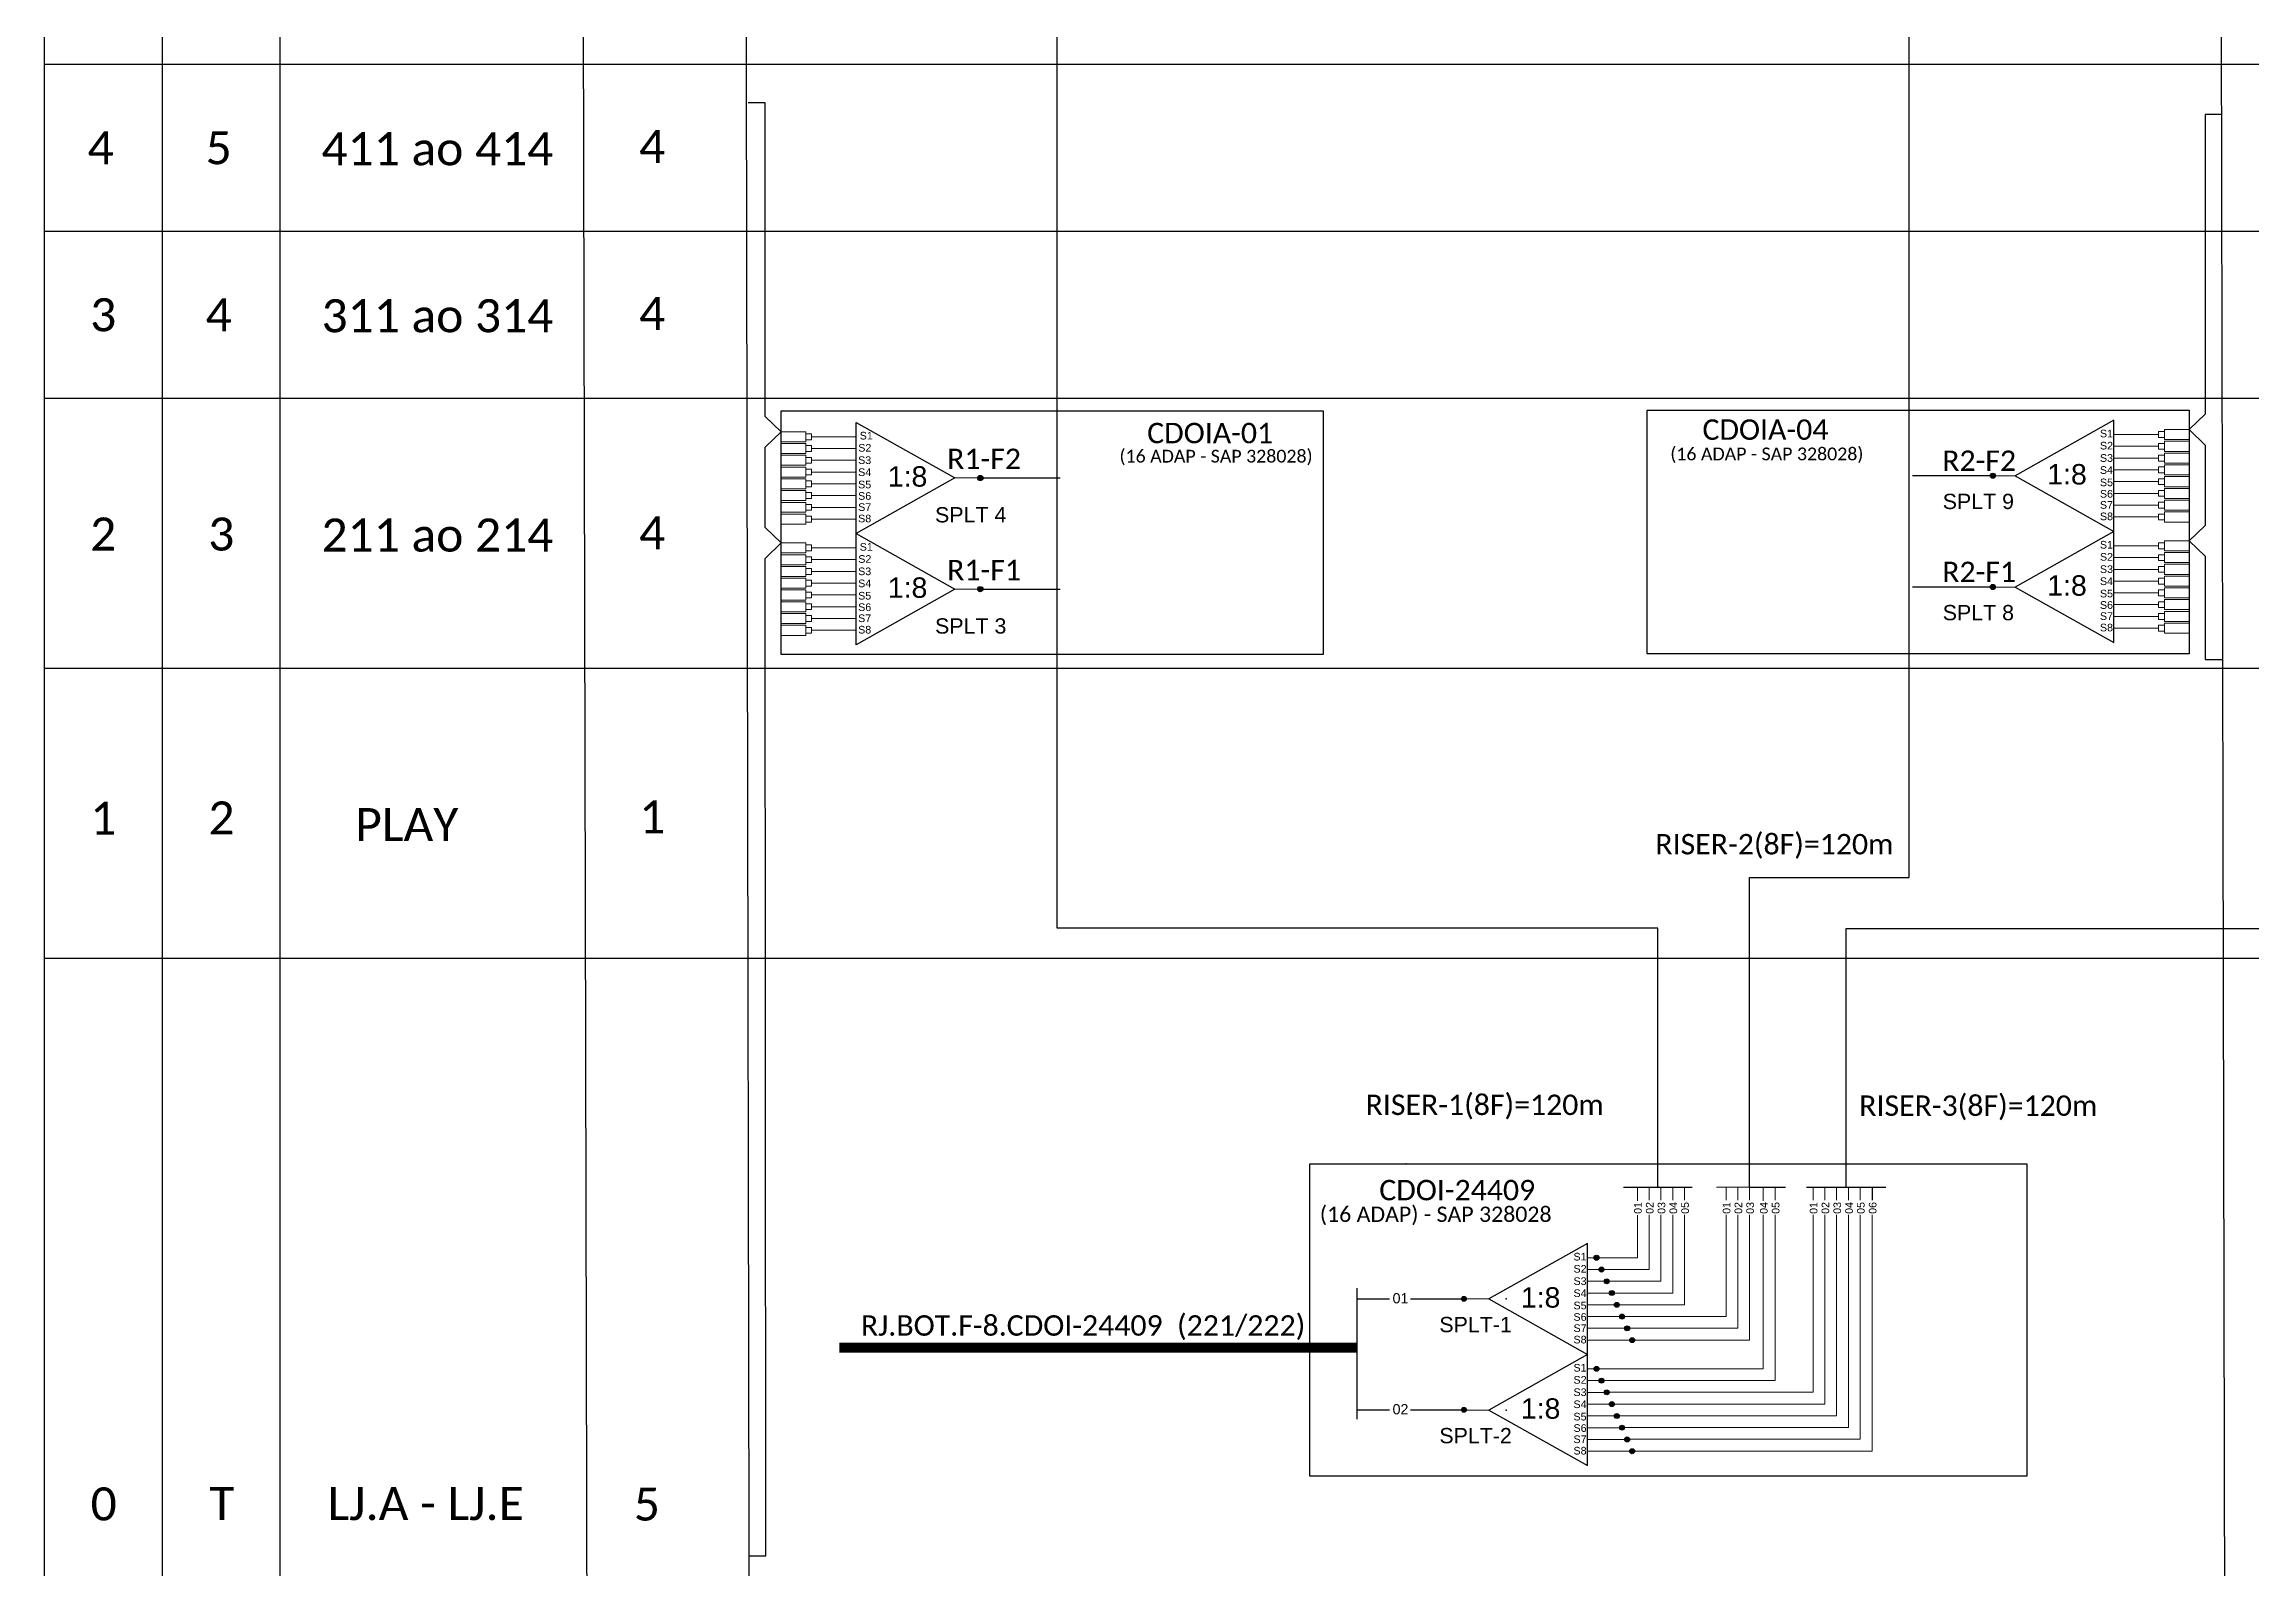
# Model space of a CAD drawing. Header units: millimetres. Extents: x -1286 to 1358, y -500 to 94.
# Drawn here: x 965.4 to 1181.8, y -357.1 to -207.6 of the extents above; entities that cross this region are included whole.
import ezdxf
from ezdxf.enums import TextEntityAlignment as Align

# ---------------------------------------------------------------- set-up
doc = ezdxf.new("R2010")
doc.units = ezdxf.units.MM
doc.styles.add('ARIAL', font='arial.ttf')
doc.styles.add('WMF-Calibri0', font='calibri.ttf')
doc.linetypes.add('RESERVA', pattern='A,0.5,-0.15,["RESERVA",Standard,S=0.18,R=0,X=0,Y=-0.1],-1.3', length=1.95)

# ---------------------------------------------------------------- blocks, each defined once
blk = doc.blocks.new('SPLT_1-8_SC-APC_ESQ')
at = {"color": 1}
blk.add_lwpolyline([(7.37, -2.1), (17.04, -7.55), (7.37, -13), (7.37, -2.1)], dxfattribs=at)
at = {"color": 3, "lineweight": 0}
for points in [[(2.41, -3.02), (0, -3.02)], [(2.41, -4), (0, -4)], [(2.41, -4.17), (0, -4.17)], [(2.41, -3.02), (2.41, -4)], [(2.41, -4.17), (2.41, -5.16)], [(2.99, -3.51), (7.37, -3.51)], [(2.41, -5.16), (0, -5.16)], [(2.41, -5.32), (0, -5.32)], [(2.41, -6.31), (0, -6.31)], [(2.41, -6.48), (0, -6.48)], [(2.41, -5.32), (2.41, -6.31)], [(2.41, -6.48), (2.41, -7.46)], [(7.37, -4.66), (2.99, -4.66)], [(7.37, -5.82), (2.99, -5.82)], [(2.41, -7.46), (0, -7.46)], [(2.41, -7.63), (0, -7.63)], [(2.41, -8.62), (0, -8.62)], [(2.41, -7.63), (2.41, -8.62)], [(7.37, -6.97), (2.99, -6.97)], [(7.37, -8.12), (2.99, -8.12)], [(2.41, -8.78), (0, -8.78)], [(2.41, -9.77), (0, -9.77)], [(2.41, -9.94), (0, -9.94)], [(2.41, -8.78), (2.41, -9.77)], [(2.41, -9.94), (2.41, -10.92)], [(7.37, -9.28), (2.99, -9.28)], [(7.37, -10.43), (2.99, -10.43)], [(2.41, -10.92), (0, -10.92)], [(2.41, -11.09), (0, -11.09)], [(2.41, -12.08), (0, -12.08)], [(2.41, -11.09), (2.41, -12.08)], [(7.37, -11.58), (2.99, -11.58)]]:
    blk.add_lwpolyline(points, dxfattribs=at)
for points in [[(2.99, -3.22), (2.41, -3.22), (2.41, -3.8), (2.99, -3.8)], [(2.99, -4.38), (2.41, -4.38), (2.41, -4.95), (2.99, -4.95)], [(2.99, -5.53), (2.41, -5.53), (2.41, -6.1), (2.99, -6.1)], [(2.99, -6.68), (2.41, -6.68), (2.41, -7.26), (2.99, -7.26)], [(2.99, -7.84), (2.41, -7.84), (2.41, -8.41), (2.99, -8.41)], [(2.99, -8.99), (2.41, -8.99), (2.41, -9.56), (2.99, -9.56)], [(2.99, -10.14), (2.41, -10.14), (2.41, -10.72), (2.99, -10.72)], [(2.99, -11.3), (2.41, -11.3), (2.41, -11.87), (2.99, -11.87)]]:
    blk.add_lwpolyline(points, close=True, dxfattribs=at)
at = {"color": 1, "lineweight": 0}
blk.add_lwpolyline([(17.04, -7.55), (19.26, -7.55)], dxfattribs=at)
at = {"color": 1, "style": 'ARIAL'}
for s, height, p in [('S2', 0.75, (7.56, -4.97)), ('S1', 0.75, (7.7, -3.78)), ('S3', 0.75, (7.55, -6.18)), ('1:8', 2, (10.45, -8.4)), ('S5', 0.75, (7.55, -8.57)), ('S4', 0.75, (7.55, -7.36)), ('S6', 0.75, (7.55, -9.69)), ('S7', 0.75, (7.55, -10.78)), ('S8', 0.75, (7.55, -11.9))]:
    blk.add_text(s, height=height, dxfattribs=at).set_placement(p)
blk = doc.blocks.new('SPLT_1-8_SC-APC')
at = {"color": 1}
blk.add_lwpolyline([(-7.37, -2.1), (-17.04, -7.55), (-7.37, -13), (-7.37, -2.1)], dxfattribs=at)
at = {"color": 3, "lineweight": 0}
for points in [[(-2.99, -3.51), (-7.37, -3.51)], [(-2.41, -3.02), (-2.41, -4)], [(-2.41, -3.02), (0, -3.02)], [(-2.41, -4), (0, -4)], [(-2.41, -4.17), (-2.41, -5.16)], [(-2.41, -4.17), (0, -4.17)], [(-7.37, -4.66), (-2.99, -4.66)], [(-7.37, -5.82), (-2.99, -5.82)], [(-2.41, -5.16), (0, -5.16)], [(-2.41, -5.32), (-2.41, -6.31)], [(-2.41, -5.32), (0, -5.32)], [(-2.41, -6.31), (0, -6.31)], [(-2.41, -6.48), (-2.41, -7.46)], [(-2.41, -6.48), (0, -6.48)], [(-7.37, -6.97), (-2.99, -6.97)], [(-7.37, -8.12), (-2.99, -8.12)], [(-2.41, -7.46), (0, -7.46)], [(-2.41, -7.63), (-2.41, -8.62)], [(-2.41, -7.63), (0, -7.63)], [(-2.41, -8.62), (0, -8.62)], [(-7.37, -9.28), (-2.99, -9.28)], [(-7.37, -10.43), (-2.99, -10.43)], [(-2.41, -8.78), (-2.41, -9.77)], [(-2.41, -8.78), (0, -8.78)], [(-2.41, -9.77), (0, -9.77)], [(-2.41, -9.94), (-2.41, -10.92)], [(-2.41, -9.94), (0, -9.94)], [(-7.37, -11.58), (-2.99, -11.58)], [(-2.41, -10.92), (0, -10.92)], [(-2.41, -11.09), (-2.41, -12.08)], [(-2.41, -11.09), (0, -11.09)], [(-2.41, -12.08), (0, -12.08)]]:
    blk.add_lwpolyline(points, dxfattribs=at)
for points in [[(-2.99, -3.22), (-2.41, -3.22), (-2.41, -3.8), (-2.99, -3.8)], [(-2.99, -4.38), (-2.41, -4.38), (-2.41, -4.95), (-2.99, -4.95)], [(-2.99, -5.53), (-2.41, -5.53), (-2.41, -6.1), (-2.99, -6.1)], [(-2.99, -6.68), (-2.41, -6.68), (-2.41, -7.26), (-2.99, -7.26)], [(-2.99, -7.84), (-2.41, -7.84), (-2.41, -8.41), (-2.99, -8.41)], [(-2.99, -8.99), (-2.41, -8.99), (-2.41, -9.56), (-2.99, -9.56)], [(-2.99, -10.14), (-2.41, -10.14), (-2.41, -10.72), (-2.99, -10.72)], [(-2.99, -11.3), (-2.41, -11.3), (-2.41, -11.87), (-2.99, -11.87)]]:
    blk.add_lwpolyline(points, close=True, dxfattribs=at)
at = {"color": 1, "lineweight": 0}
blk.add_lwpolyline([(-17.04, -7.55), (-19.26, -7.55)], dxfattribs=at)
at = {"color": 1, "style": 'ARIAL'}
for s, height, p in [('S1', 0.75, (-8.74, -3.78)), ('S2', 0.75, (-8.74, -4.97)), ('1:8', 2, (-13.91, -8.4)), ('S3', 0.75, (-8.74, -6.18)), ('S4', 0.75, (-8.74, -7.36)), ('S5', 0.75, (-8.74, -8.57)), ('S6', 0.75, (-8.74, -9.69)), ('S7', 0.75, (-8.74, -10.78)), ('S8', 0.75, (-8.74, -11.9))]:
    blk.add_text(s, height=height, dxfattribs=at).set_placement(p)
blk = doc.blocks.new('SPLT_1-8_DIV_DIR')
h = blk.add_hatch(color=3)
h.dxf.hatch_style = 1
edge = h.paths.add_edge_path()
edge.add_arc((12.77, 4.04), 0.242, 0, 360)
h = blk.add_hatch(color=3)
h.dxf.hatch_style = 1
edge = h.paths.add_edge_path()
edge.add_arc((13.27, 2.88), 0.242, 0, 360)
h = blk.add_hatch(color=3)
h.dxf.hatch_style = 1
edge = h.paths.add_edge_path()
edge.add_arc((13.77, 1.73), 0.242, 0, 360)
h = blk.add_hatch(color=3)
h.dxf.hatch_style = 1
edge = h.paths.add_edge_path()
edge.add_arc((14.27, 0.58), 0.242, 0, 360)
h = blk.add_hatch(color=3)
h.dxf.hatch_style = 1
edge = h.paths.add_edge_path()
edge.add_arc((14.77, -0.58), 0.242, 0, 360)
h = blk.add_hatch(color=3)
h.dxf.hatch_style = 1
edge = h.paths.add_edge_path()
edge.add_arc((15.27, -1.73), 0.242, 0, 360)
h = blk.add_hatch(color=3)
h.dxf.hatch_style = 1
edge = h.paths.add_edge_path()
edge.add_arc((15.77, -2.88), 0.242, 0, 360)
h = blk.add_hatch(color=3)
h.dxf.hatch_style = 1
edge = h.paths.add_edge_path()
edge.add_arc((16.27, -4.04), 0.242, 0, 360)
at = {"color": 1}
blk.add_lwpolyline([(11.89, 5.45), (2.22, 0), (11.89, -5.45), (11.89, 5.45)], dxfattribs=at)
at = {"color": 7, "lineweight": 0}
for points in [[(12.77, 4.04), (11.89, 4.04)], [(11.89, 2.88), (13.27, 2.88)], [(11.89, 1.73), (13.77, 1.73)], [(11.89, 0.58), (14.27, 0.58)], [(11.89, -0.58), (14.77, -0.58)], [(11.89, -1.73), (15.27, -1.73)], [(11.89, -2.88), (15.77, -2.88)], [(11.89, -4.04), (16.27, -4.04)]]:
    blk.add_lwpolyline(points, dxfattribs=at)
at = {"color": 1, "lineweight": 0}
blk.add_lwpolyline([(2.22, 0), (0, 0)], dxfattribs=at)
at = {"color": 3}
for centre in [(12.77, 4.04), (13.27, 2.88), (13.77, 1.73), (14.27, 0.58), (14.77, -0.58), (15.27, -1.73), (15.77, -2.88), (16.27, -4.04)]:
    blk.add_circle(centre, 0.242, dxfattribs=at)
at = {"color": 1, "style": 'ARIAL'}
for s, height, p in [('S1', 0.75, (10.52, 3.77)), ('S2', 0.75, (10.52, 2.58)), ('1:8', 2, (5.35, -0.85)), ('S3', 0.75, (10.52, 1.37)), ('S4', 0.75, (10.52, 0.19)), ('S5', 0.75, (10.52, -1.02)), ('S6', 0.75, (10.52, -2.14)), ('S7', 0.75, (10.52, -3.24)), ('S8', 0.75, (10.52, -4.36))]:
    blk.add_text(s, height=height, dxfattribs=at).set_placement(p)
blk = doc.blocks.new('SPLITTER_')
blk.add_point((0, 0))
at = {"style": 'ARIAL', "flags": 4}
blk.add_attdef('SPLT', (0, -3.26), '', height=1.5, dxfattribs=at)
blk = doc.blocks.new('LEG_CDO64_DIR')
blk.add_point((0, 0))
at = {"color": 1, "style": 'WMF-Calibri0', "flags": 4}
blk.add_attdef('CDO', (-2.62, -3.57), '', height=2, dxfattribs=at)
blk.add_attdef('MODELO', text='', height=1.5, dxfattribs=at).set_placement((-1.52, -5.5), align=Align.CENTER)

msp = doc.modelspace()

# ---------------------------------------------------------------- hatches: boundary and pattern name
h = msp.add_hatch(color=3)
h.dxf.hatch_style = 1
edge = h.paths.add_edge_path()
edge.add_arc((1057.14, -250.16), 0.256, 0, 360)
h = msp.add_hatch(color=3)
h.dxf.hatch_style = 1
edge = h.paths.add_edge_path()
edge.add_arc((1156.4, -249.95), 0.256, 0, 360)
h = msp.add_hatch(color=3)
h.dxf.hatch_style = 1
edge = h.paths.add_edge_path()
edge.add_arc((1057.14, -261.06), 0.256, 0, 360)
h = msp.add_hatch(color=3)
h.dxf.hatch_style = 1
edge = h.paths.add_edge_path()
edge.add_arc((1156.4, -260.85), 0.256, 0, 360)
h = msp.add_hatch(color=3)
h.dxf.hatch_style = 1
edge = h.paths.add_edge_path()
edge.add_arc((1104.55, -330.63), 0.242, 0, 360)
h = msp.add_hatch(color=3)
h.dxf.hatch_style = 1
edge = h.paths.add_edge_path()
edge.add_arc((1104.55, -341.51), 0.242, 0, 360)

# ---------------------------------------------------------------- linework, layer by layer
for points in [[(965.38, -65.54), (965.38, -408.5), (1327.89, -408.5), (1327.89, -65.54)], [(988.53, -408.5), (988.53, -65.54)], [(976.95, -69.65), (976.95, -408.5)], [(965.38, -209.59), (1327.89, -209.59)], [(965.38, -225.96), (1327.89, -225.96)], [(965.38, -242.33), (1327.89, -242.33)], [(965.38, -268.81), (1327.89, -268.81)], [(965.38, -297.22), (1327.89, -297.22)]]:
    msp.add_lwpolyline(points)
at = {"color": 7}
for points in [[(1033.94, -65.54), (1034.56, -408.5)], [(1178.47, -65.54), (1179.2, -408.5)], [(1017.93, -73.76), (1018.68, -408.5)]]:
    msp.add_lwpolyline(points, dxfattribs=at)
at = {"color": 5}
for points in [[(1123.55, -319.69), (1123.55, -294.28), (1064.69, -294.28), (1064.69, -114.34)], [(1120.2, -319.69), (1126.91, -319.69)]]:
    msp.add_lwpolyline(points, dxfattribs=at)
at = {"color": 6}
for points in [[(1132.55, -319.69), (1132.55, -289.34), (1148.18, -289.34), (1148.18, -114.12)], [(1156.37, -249.95), (1148.53, -249.95)], [(1156.37, -260.85), (1148.53, -260.85)], [(1132.54, -319.69), (1136.06, -319.69)]]:
    msp.add_lwpolyline(points, dxfattribs=at)
at = {"color": 30}
for points in [[(1142.02, -319.69), (1142.02, -294.31), (1255.98, -294.31), (1255.98, -114.12)], [(1138.14, -319.69), (1145.9, -319.69)]]:
    msp.add_lwpolyline(points, dxfattribs=at)
at = {"color": 3}
for points in [[(1034.46, -355.83), (1036.11, -355.83), (1036.05, -258.04), (1037.62, -256.53), (1036.06, -255.02), (1036.06, -247.14), (1037.62, -245.63), (1036.06, -244.12), (1036.06, -213.38), (1034.4, -213.38)], [(1178.86, -214.52), (1177.21, -214.52), (1177.2, -243.91), (1175.63, -245.42), (1177.2, -246.93), (1177.2, -254.81), (1175.63, -256.32), (1177.2, -257.82), (1177.2, -267.96), (1178.85, -267.96)], [(1094.08, -330.62), (1097.24, -330.62)], [(1099.31, -330.63), (1104.55, -330.63)]]:
    msp.add_lwpolyline(points, dxfattribs=at)
at = {"color": 1}
for points in [[(1037.62, -243.57), (1090.75, -243.57), (1090.75, -267.47), (1037.62, -267.47)], [(1122.5, -243.52), (1175.63, -243.52), (1175.63, -267.41), (1122.5, -267.41)], [(1089.44, -317.4), (1159.71, -317.4), (1159.71, -348.01), (1089.44, -348.01)]]:
    msp.add_lwpolyline(points, close=True, dxfattribs=at)
at = {"color": 5, "linetype": 'Continuous', "ltscale": 4}
for points in [[(1057.14, -250.16), (1064.98, -250.16)], [(1057.14, -261.06), (1064.98, -261.06)]]:
    msp.add_lwpolyline(points, dxfattribs=at)
at = {"color": 5, "lineweight": 0}
for points in [[(1121.55, -319.69), (1121.55, -321.01)], [(1122.7, -319.69), (1122.7, -320.97)], [(1123.86, -319.69), (1123.86, -320.97)], [(1125.02, -319.69), (1125.02, -320.97)], [(1126.17, -319.69), (1126.17, -320.97)], [(1118.28, -327.75), (1122.7, -327.75), (1122.7, -322.4)], [(1118.78, -328.91), (1123.86, -328.91), (1123.86, -322.4)], [(1119.28, -330.06), (1125.02, -330.06), (1125.02, -322.4)], [(1119.78, -331.21), (1126.17, -331.21), (1126.17, -322.4)], [(1121.55, -322.43), (1121.55, -326.6)], [(1117.78, -326.6), (1121.55, -326.6)]]:
    msp.add_lwpolyline(points, dxfattribs=at)
at = {"color": 6, "lineweight": 0}
for points in [[(1129.29, -319.69), (1133.89, -319.69)], [(1130.24, -319.69), (1130.24, -320.97)], [(1131.39, -319.69), (1131.39, -320.97)], [(1132.55, -319.69), (1132.55, -320.97)], [(1133.89, -319.69), (1133.89, -321.01)], [(1135.05, -319.69), (1135.05, -320.97)], [(1117.78, -337.5), (1133.89, -337.5), (1133.89, -322.4)], [(1118.03, -338.64), (1135.05, -338.64), (1135.05, -322.4)], [(1120.28, -332.36), (1130.24, -332.36), (1130.24, -322.4)], [(1120.78, -333.52), (1131.39, -333.52), (1131.39, -322.4)], [(1121.28, -334.67), (1132.55, -334.67), (1132.55, -322.4)]]:
    msp.add_lwpolyline(points, dxfattribs=at)
at = {"color": 30, "lineweight": 0}
for points in [[(1138.77, -319.69), (1138.77, -320.97)], [(1139.93, -319.69), (1139.93, -320.97)], [(1141.08, -319.69), (1141.08, -320.97)], [(1142.24, -319.69), (1142.24, -320.97)], [(1143.4, -319.69), (1143.4, -320.97)], [(1118.53, -339.79), (1138.77, -339.79), (1138.77, -322.4)], [(1119.03, -340.94), (1139.93, -340.94), (1139.93, -322.4)], [(1119.53, -342.09), (1141.08, -342.09), (1141.08, -322.4)], [(1120.03, -343.25), (1142.24, -343.25), (1142.24, -322.4)], [(1120.53, -344.4), (1143.4, -344.4), (1143.4, -322.4)], [(1121.03, -345.55), (1144.55, -345.55), (1144.55, -322.4)]]:
    msp.add_lwpolyline(points, dxfattribs=at)
at = {"color": 30, "linetype": 'RESERVA', "ltscale": 4}
msp.add_lwpolyline([(1144.55, -319.69), (1144.55, -320.97)], dxfattribs=at)
at = {"color": 1}
msp.add_lwpolyline([(1094.08, -342.43), (1094.08, -329.57)], dxfattribs=at)
at = {"color": 1, "const_width": 1}
msp.add_lwpolyline([(1043.32, -335.41), (1094.08, -335.41)], dxfattribs=at)
at = {"color": 2}
for points in [[(1094.08, -341.5), (1097.24, -341.5)], [(1099.31, -341.51), (1104.55, -341.51)]]:
    msp.add_lwpolyline(points, dxfattribs=at)
at = {"color": 3}
for centre, radius in [((1057.14, -250.16), 0.256), ((1156.4, -249.95), 0.256), ((1057.14, -261.06), 0.256), ((1156.4, -260.85), 0.256), ((1104.55, -330.63), 0.242), ((1104.55, -341.51), 0.242)]:
    msp.add_circle(centre, radius, dxfattribs=at)

# ---------------------------------------------------------------- block references
for p in [(1175.63, -242.4), (1175.63, -253.3)]:
    msp.add_blockref('SPLT_1-8_SC-APC', p, dxfattribs=at)
for name, p in [('SPLT_1-8_SC-APC_ESQ', (1037.62, -242.61)), ('SPLT_1-8_SC-APC_ESQ', (1037.62, -253.51)), ('SPLT_1-8_DIV_DIR', (1104.77, -330.64)), ('SPLT_1-8_DIV_DIR', (1104.77, -341.53))]:
    msp.add_blockref(name, p)
ref = msp.add_blockref('LEG_CDO64_DIR', (1098.87, -317.4))
ref.add_attrib('CDO', 'CDOI-24409', (1096.25, -320.97), dxfattribs={"color": 1, "height": 2, "style": 'WMF-Calibri0'})
ref.add_attrib('MODELO', '(16 ADAP) - SAP 328028', dxfattribs={"color": 1, "height": 1.5, "style": 'WMF-Calibri0'}).set_placement((1101.78, -323.09), align=Align.CENTER)
ref = msp.add_blockref('SPLITTER_', (1108.68, -330.64), dxfattribs=dict(xscale=-1))
ref.add_attrib('SPLT', 'SPLT-1', (1102.14, -333.9), dxfattribs={"height": 1.5, "style": 'ARIAL'})
ref = msp.add_blockref('SPLITTER_', (1108.68, -341.53), dxfattribs=dict(xscale=-1))
ref.add_attrib('SPLT', 'SPLT-2', (1102.14, -344.79), dxfattribs={"height": 1.5, "style": 'ARIAL'})

# ---------------------------------------------------------------- texts
at = {"color": 7}
for s, height, style, p in [('411 ao 414', 3.24, 'WMF-Calibri0', (992.57, -219.51)), ('311 ao 314', 3.24, 'WMF-Calibri0', (992.57, -235.88)), ('SPLT 4', 1.5, 'ARIAL', (1052.71, -254.52)), ('SPLT 9', 1.5, 'ARIAL', (1151.48, -253.21)), ('211 ao 214', 3.24, 'WMF-Calibri0', (992.57, -257.38)), ('SPLT 3', 1.5, 'ARIAL', (1052.71, -265.42)), ('SPLT 8', 1.5, 'ARIAL', (1151.48, -264.11)), ('PLAY', 3.24, 'WMF-Calibri0', (995.87, -285.76)), ('LJ.A - LJ.E', 3.24, 'WMF-Calibri0', (993.16, -352.32))]:
    msp.add_text(s, height=height, dxfattribs=dict(at, style=style)).set_placement(p)
at = {"color": 1, "style": 'WMF-Calibri0'}
for s, p in [('CDOIA-04', (1127.93, -246.42)), ('CDOIA-01', (1073.5, -246.76))]:
    msp.add_text(s, height=2, dxfattribs=at).set_placement(p)
at = {"color": 5, "style": 'WMF-Calibri0'}
for s, p in [('R1-F2', (1053.89, -249.29)), ('R1-F1', (1053.89, -260.19)), ('RISER-1(8F)=120m', (1094.91, -312.61))]:
    msp.add_text(s, height=2, dxfattribs=at).set_placement(p)
at = {"color": 1, "style": 'WMF-Calibri0'}
for p in [(1080.25, -248.65), (1134.24, -248.43)]:
    msp.add_text('(16 ADAP - SAP 328028)', height=1.25, dxfattribs=at).set_placement(p, align=Align.CENTER)
at = {"color": 6, "style": 'WMF-Calibri0'}
for s, p in [('R2-F2', (1151.43, -249.47)), ('R2-F1', (1151.43, -260.37)), ('RISER-2(8F)=120m', (1123.31, -287.06))]:
    msp.add_text(s, height=2, dxfattribs=at).set_placement(p)
at = {"color": 30, "style": 'WMF-Calibri0'}
msp.add_text('RISER-3(8F)=120m', height=2, dxfattribs=at).set_placement((1143.29, -312.69))
at = {"style": 'ARIAL'}
for s, p in [('01', (1121.6, -321.72)), ('02', (1122.76, -321.72)), ('03', (1123.91, -321.72)), ('04', (1125.07, -321.72)), ('05', (1126.23, -321.72)), ('01', (1130.29, -321.72)), ('02', (1131.45, -321.72)), ('03', (1132.6, -321.72)), ('04', (1133.94, -321.72)), ('05', (1135.1, -321.72)), ('01', (1138.82, -321.72)), ('02', (1139.98, -321.72)), ('03', (1141.14, -321.72)), ('04', (1142.3, -321.72)), ('05', (1143.45, -321.72)), ('06', (1144.61, -321.72))]:
    msp.add_text(s, height=0.75, rotation=90, dxfattribs=at).set_placement(p, align=Align.MIDDLE_CENTER)
for s, p in [('01', (1098.33, -330.57)), ('02', (1098.33, -341.45))]:
    msp.add_text(s, height=1, dxfattribs=at).set_placement(p, align=Align.MIDDLE_CENTER)
at = {"color": 1, "style": 'WMF-Calibri0'}
msp.add_text('RJ.BOT.F-8.CDOI-24409  (221/222)', height=2, dxfattribs=at).set_placement((1067.22, -333.24), align=Align.MIDDLE_CENTER)
at = {"color": 7, "style": 'WMF-Calibri0'}
for tag, text, flags, p in [('4', 'XX', 4, (970.92, -217.79)), ('5', 'XX', 4, (982.49, -217.79)), ('4', 'XX', 4, (1024.98, -217.66)), ('3', 'XX', 4, (971.17, -234.16)), ('4', 'XX', 4, (982.49, -234.16)), ('4', 'XX', 4, (1024.98, -234.03)), ('2', 'XX', 4, (971.17, -255.66)), ('3', 'XX', 4, (982.74, -255.66)), ('4', 'XX', 4, (1024.98, -255.53)), ('1', 'XX', 4, (971.18, -283.51)), ('2', 'XX', 4, (982.76, -283.49)), ('1', 'XX', 4, (1024.99, -283.38)), ('0', 'XX', 4, (971.22, -350.73)), ('T', 'XX', 12, (982.8, -350.69)), ('5', '5', 4, (1024.46, -350.75))]:
    msp.add_attdef(tag, text=text, height=3.24, dxfattribs=dict(at, flags=flags)).set_placement(p, align=Align.MIDDLE_CENTER)

doc.saveas('drawing.dxf')
